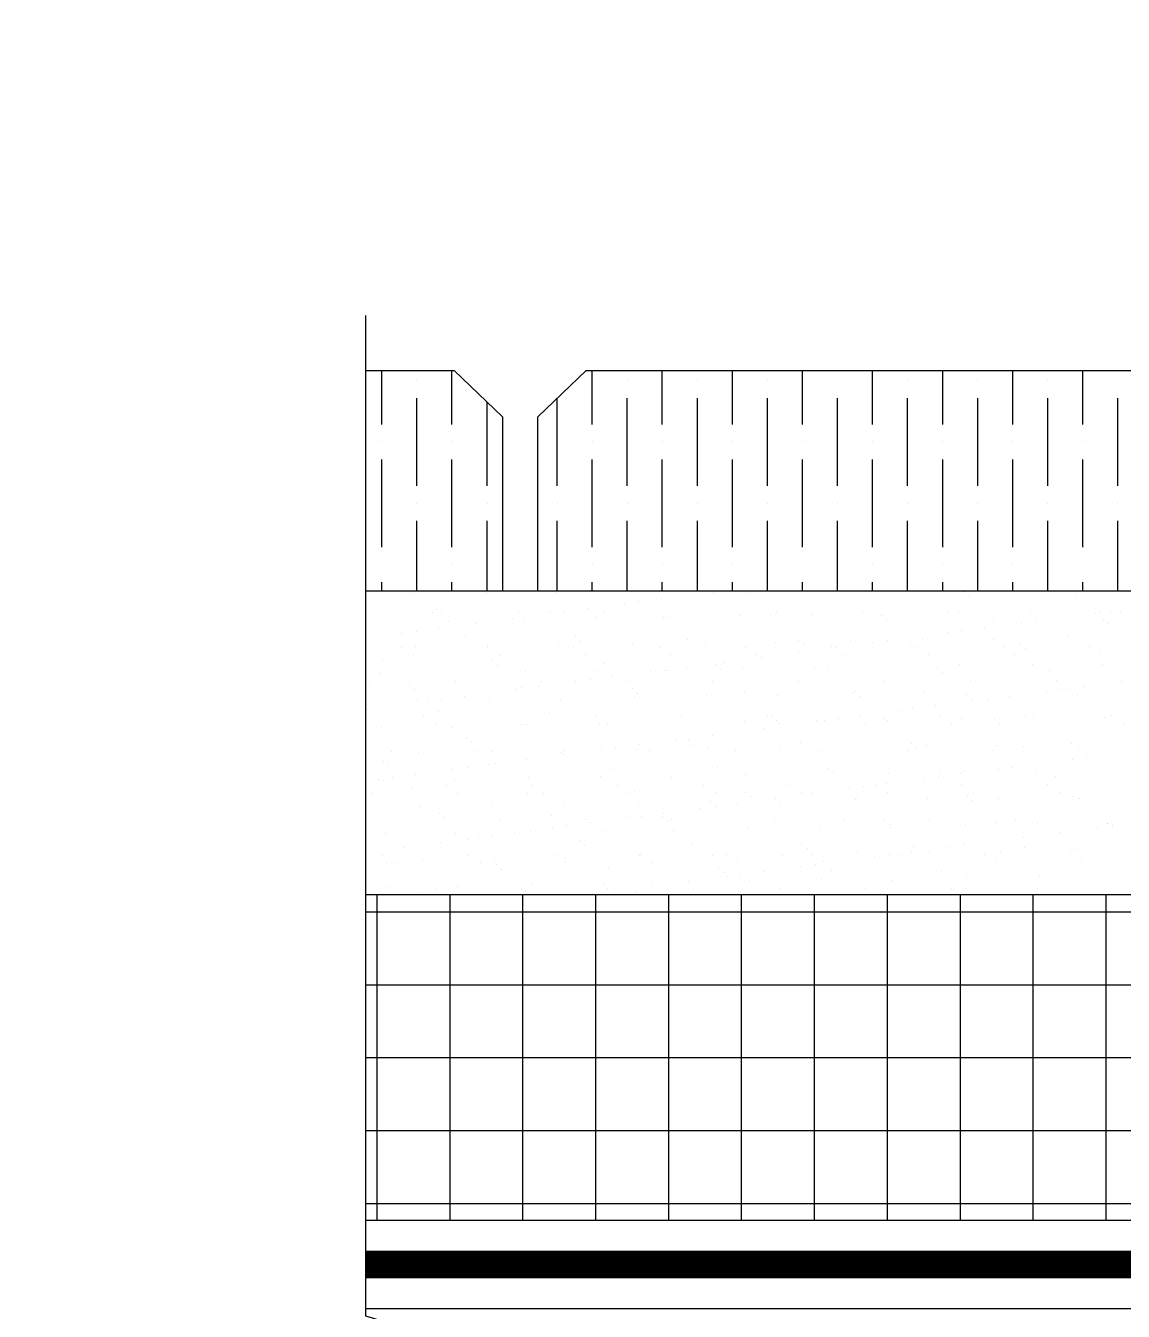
# Model space of a CAD drawing. Header units: centimetres. Extents: x -5119 to 2082, y -6603 to -947.
# Drawn here: x 477.4 to 556.8, y -3478.5 to -3385.4 of the extents above; entities that cross this region are included whole.
import ezdxf

# ---------------------------------------------------------------- set-up
doc = ezdxf.new("R2010")
doc.units = ezdxf.units.CM
doc.header["$LTSCALE"] = 100
doc.header["$MEASUREMENT"] = 0
for name, color, linetype in [('A807-Details-Railing and Cat ladder$0$A-FIN', 3, 'Continuous'), ('A807-Details-Railing and Cat ladder$0$A-HATCH-14', 14, 'Continuous'), ('A807-Details-Railing and Cat ladder$0$A-LITE2', 23, 'Continuous'), ('A807-Details-Railing and Cat ladder$0$A-WATERPROOFING', 7, 'Continuous'), ('A807-Details-Railing and Cat ladder$0$railiing', 7, 'Continuous')]:
    doc.layers.add(name, color=color, linetype=linetype)

msp = doc.modelspace()

# ---------------------------------------------------------------- linework, layer by layer
at = {"layer": 'A807-Details-Railing and Cat ladder$0$A-FIN', "color": 3, "elevation": 0}
msp.add_lwpolyline([(501.989, -3410.355), (508.393, -3410.355), (511.887, -3413.715), (511.887, -3426.336), (501.989, -3426.336)], dxfattribs=at)
msp.add_lwpolyline([(517.938, -3410.355), (631.249, -3410.355), (634.743, -3413.715), (634.743, -3426.336), (514.444, -3426.336), (514.444, -3413.715)], close=True, dxfattribs=at)
at = {"layer": 'A807-Details-Railing and Cat ladder$0$A-HATCH-14', "linetype": 'Continuous'}
for p, q in [((503.162, -3414.249), (503.162, -3410.355)), ((508.236, -3414.249), (508.236, -3410.355)), ((518.384, -3414.249), (518.384, -3410.355)), ((523.458, -3414.249), (523.458, -3410.355)), ((528.532, -3414.249), (528.532, -3410.355)), ((533.606, -3414.249), (533.606, -3410.355)), ((538.68, -3414.249), (538.68, -3410.355)), ((543.754, -3414.249), (543.754, -3410.355)), ((548.828, -3414.249), (548.828, -3410.355)), ((553.902, -3414.249), (553.902, -3410.355)), ((505.699, -3411.078), (505.699, -3411.078)), ((520.921, -3411.078), (520.921, -3411.078)), ((525.995, -3411.078), (525.995, -3411.078)), ((531.069, -3411.078), (531.069, -3411.078)), ((536.143, -3411.078), (536.143, -3411.078)), ((541.217, -3411.078), (541.217, -3411.078)), ((546.291, -3411.078), (546.291, -3411.078)), ((551.365, -3411.078), (551.365, -3411.078)), ((556.439, -3411.078), (556.439, -3411.078)), ((505.699, -3418.689), (505.699, -3412.346)), ((510.773, -3418.689), (510.773, -3412.644)), ((515.847, -3418.689), (515.847, -3412.366)), ((520.921, -3418.689), (520.921, -3412.346)), ((525.995, -3418.689), (525.995, -3412.346)), ((531.069, -3418.689), (531.069, -3412.346)), ((536.143, -3418.689), (536.143, -3412.346)), ((541.217, -3418.689), (541.217, -3412.346)), ((546.291, -3418.689), (546.291, -3412.346)), ((551.365, -3418.689), (551.365, -3412.346)), ((556.439, -3418.689), (556.439, -3412.346)), ((503.162, -3415.517), (503.162, -3415.517)), ((508.236, -3415.517), (508.236, -3415.517)), ((518.384, -3415.517), (518.384, -3415.517)), ((523.458, -3415.517), (523.458, -3415.517)), ((528.532, -3415.517), (528.532, -3415.517)), ((533.606, -3415.517), (533.606, -3415.517)), ((538.68, -3415.517), (538.68, -3415.517)), ((543.754, -3415.517), (543.754, -3415.517)), ((548.828, -3415.517), (548.828, -3415.517)), ((553.902, -3415.517), (553.902, -3415.517)), ((503.162, -3423.128), (503.162, -3416.786)), ((508.236, -3423.128), (508.236, -3416.786)), ((518.384, -3423.128), (518.384, -3416.786)), ((523.458, -3423.128), (523.458, -3416.786)), ((528.532, -3423.128), (528.532, -3416.786)), ((533.606, -3423.128), (533.606, -3416.786)), ((538.68, -3423.128), (538.68, -3416.786)), ((543.754, -3423.128), (543.754, -3416.786)), ((548.828, -3423.128), (548.828, -3416.786)), ((553.902, -3423.128), (553.902, -3416.786)), ((505.699, -3419.957), (505.699, -3419.957)), ((510.773, -3419.957), (510.773, -3419.957)), ((515.847, -3419.957), (515.847, -3419.957)), ((520.921, -3419.957), (520.921, -3419.957)), ((525.995, -3419.957), (525.995, -3419.957)), ((531.069, -3419.957), (531.069, -3419.957)), ((536.143, -3419.957), (536.143, -3419.957)), ((541.217, -3419.957), (541.217, -3419.957)), ((546.291, -3419.957), (546.291, -3419.957)), ((551.365, -3419.957), (551.365, -3419.957)), ((556.439, -3419.957), (556.439, -3419.957)), ((505.699, -3426.336), (505.699, -3421.226)), ((510.773, -3426.336), (510.773, -3421.226)), ((515.847, -3426.336), (515.847, -3421.226)), ((520.921, -3426.336), (520.921, -3421.226)), ((525.995, -3426.336), (525.995, -3421.226)), ((531.069, -3426.336), (531.069, -3421.226)), ((536.143, -3426.336), (536.143, -3421.226)), ((541.217, -3426.336), (541.217, -3421.226)), ((546.291, -3426.336), (546.291, -3421.226)), ((551.365, -3426.336), (551.365, -3421.226)), ((556.439, -3426.336), (556.439, -3421.226)), ((503.162, -3424.397), (503.162, -3424.397)), ((508.236, -3424.397), (508.236, -3424.397)), ((518.384, -3424.397), (518.384, -3424.397)), ((523.458, -3424.397), (523.458, -3424.397)), ((528.532, -3424.397), (528.532, -3424.397)), ((533.606, -3424.397), (533.606, -3424.397)), ((538.68, -3424.397), (538.68, -3424.397)), ((543.754, -3424.397), (543.754, -3424.397)), ((548.828, -3424.397), (548.828, -3424.397)), ((553.902, -3424.397), (553.902, -3424.397)), ((503.162, -3426.336), (503.162, -3425.665)), ((508.236, -3426.336), (508.236, -3425.665)), ((518.384, -3426.336), (518.384, -3425.665)), ((523.458, -3426.336), (523.458, -3425.665)), ((528.532, -3426.336), (528.532, -3425.665)), ((533.606, -3426.336), (533.606, -3425.665)), ((538.68, -3426.336), (538.68, -3425.665)), ((543.754, -3426.336), (543.754, -3425.665)), ((548.828, -3426.336), (548.828, -3425.665)), ((553.902, -3426.336), (553.902, -3425.665))]:
    msp.add_line(p, q, dxfattribs=at)
at = {"layer": 'A807-Details-Railing and Cat ladder$0$A-HATCH-14'}
msp.add_line((621.077, -3426.336, 0), (501.989, -3426.336, 0), dxfattribs=at)
at = {"layer": 'A807-Details-Railing and Cat ladder$0$A-HATCH-14', "color": 8, "linetype": 'Continuous'}
for p, q in [((505.471, -3426.487), (505.471, -3426.487)), ((510.7, -3426.42), (510.7, -3426.42)), ((515.81, -3426.445), (515.81, -3426.445)), ((521.772, -3427.107), (521.772, -3427.107)), ((523.396, -3426.893), (523.396, -3426.893)), ((526.11, -3426.536), (526.11, -3426.536)), ((527.149, -3426.399), (527.149, -3426.399)), ((529.566, -3426.458), (529.566, -3426.458)), ((545.303, -3426.366), (545.303, -3426.366)), ((545.671, -3426.703), (545.671, -3426.703)), ((553.414, -3426.543), (553.414, -3426.543)), ((506.845, -3427.888), (506.845, -3427.888)), ((507.088, -3427.629), (507.088, -3427.629)), ((507.456, -3427.966), (507.456, -3427.966)), ((513.066, -3427.877), (513.066, -3427.877)), ((515.199, -3427.805), (515.199, -3427.805)), ((515.355, -3427.952), (515.355, -3427.952)), ((516.395, -3427.815), (516.395, -3427.815)), ((518.019, -3427.601), (518.019, -3427.601)), ((519.286, -3427.866), (519.286, -3427.866)), ((520.733, -3427.244), (520.733, -3427.244)), ((523.193, -3427.874), (523.193, -3427.874)), ((525.507, -3427.854), (525.507, -3427.854)), ((529.135, -3428.057), (529.135, -3428.057)), ((531.304, -3428.051), (531.304, -3428.051)), ((531.728, -3427.843), (531.728, -3427.843)), ((534.364, -3427.99), (534.364, -3427.99)), ((537.949, -3427.832), (537.949, -3427.832)), ((539.474, -3428.015), (539.474, -3428.015)), ((544.17, -3427.82), (544.17, -3427.82)), ((544.87, -3427.82), (544.87, -3427.82)), ((550.099, -3427.754), (550.099, -3427.754)), ((550.391, -3427.809), (550.391, -3427.809)), ((554.837, -3427.926), (554.837, -3427.926)), ((555.209, -3427.778), (555.209, -3427.778)), ((555.877, -3427.789), (555.877, -3427.789)), ((556.612, -3427.798), (556.612, -3427.798)), ((502.895, -3428.463), (502.895, -3428.463)), ((508.006, -3428.488), (508.006, -3428.488)), ((509.978, -3428.66), (509.978, -3428.66)), ((511.018, -3428.523), (511.018, -3428.523)), ((512.642, -3428.309), (512.642, -3428.309)), ((513.401, -3428.293), (513.401, -3428.293)), ((518.63, -3428.227), (518.63, -3428.227)), ((523.561, -3428.211), (523.561, -3428.211)), ((523.74, -3428.251), (523.74, -3428.251)), ((539.297, -3428.119), (539.297, -3428.119)), ((539.666, -3428.457), (539.666, -3428.457)), ((547.409, -3428.296), (547.409, -3428.296)), ((549.46, -3428.634), (549.46, -3428.634)), ((550.5, -3428.497), (550.5, -3428.497)), ((552.124, -3428.284), (552.124, -3428.284)), ((555.402, -3428.365), (555.402, -3428.365)), ((555.77, -3428.702), (555.77, -3428.702)), ((504.601, -3429.368), (504.601, -3429.368)), ((505.641, -3429.231), (505.641, -3429.231)), ((507.265, -3429.017), (507.265, -3429.017)), ((509.194, -3429.559), (509.194, -3429.559)), ((517.188, -3429.627), (517.188, -3429.627)), ((525.299, -3429.804), (525.299, -3429.804)), ((533.292, -3429.873), (533.292, -3429.873)), ((537.065, -3429.863), (537.065, -3429.863)), ((539.746, -3429.913), (539.746, -3429.913)), ((541.37, -3429.699), (541.37, -3429.699)), ((542.294, -3429.796), (542.294, -3429.796)), ((544.083, -3429.342), (544.083, -3429.342)), ((545.123, -3429.205), (545.123, -3429.205)), ((546.747, -3428.991), (546.747, -3428.991)), ((547.405, -3429.821), (547.405, -3429.821)), ((552.8, -3429.627), (552.8, -3429.627)), ((504.583, -3430.422), (504.583, -3430.422)), ((505.597, -3430.336), (505.597, -3430.336)), ((510.804, -3430.41), (510.804, -3430.41)), ((510.826, -3430.27), (510.826, -3430.27)), ((515.936, -3430.294), (515.936, -3430.294)), ((517.025, -3430.399), (517.025, -3430.399)), ((517.556, -3429.965), (517.556, -3429.965)), ((521.331, -3430.1), (521.331, -3430.1)), ((523.246, -3430.388), (523.246, -3430.388)), ((526.56, -3430.033), (526.56, -3430.033)), ((529.467, -3430.377), (529.467, -3430.377)), ((531.67, -3430.057), (531.67, -3430.057)), ((533.329, -3430.758), (533.329, -3430.758)), ((533.661, -3430.21), (533.661, -3430.21)), ((534.368, -3430.621), (534.368, -3430.621)), ((535.687, -3430.365), (535.687, -3430.365)), ((535.992, -3430.407), (535.992, -3430.407)), ((538.706, -3430.05), (538.706, -3430.05)), ((541.404, -3430.049), (541.404, -3430.049)), ((541.908, -3430.354), (541.908, -3430.354)), ((548.129, -3430.343), (548.129, -3430.343)), ((549.397, -3430.118), (549.397, -3430.118)), ((549.765, -3430.455), (549.765, -3430.455)), ((554.35, -3430.331), (554.35, -3430.331)), ((503.189, -3431.312), (503.189, -3431.312)), ((505.425, -3430.958), (505.425, -3430.958)), ((511.183, -3431.381), (511.183, -3431.381)), ((511.551, -3431.718), (511.551, -3431.718)), ((511.646, -3430.947), (511.646, -3430.947)), ((517.867, -3430.936), (517.867, -3430.936)), ((519.294, -3431.557), (519.294, -3431.557)), ((524.088, -3430.925), (524.088, -3430.925)), ((527.287, -3431.626), (527.287, -3431.626)), ((527.951, -3431.466), (527.951, -3431.466)), ((528.991, -3431.329), (528.991, -3431.329)), ((530.309, -3430.913), (530.309, -3430.913)), ((530.615, -3431.115), (530.615, -3431.115)), ((536.53, -3430.902), (536.53, -3430.902)), ((542.751, -3430.891), (542.751, -3430.891)), ((544.996, -3431.669), (544.996, -3431.669)), ((548.972, -3430.879), (548.972, -3430.879)), ((550.225, -3431.603), (550.225, -3431.603)), ((555.192, -3430.868), (555.192, -3430.868)), ((555.335, -3431.627), (555.335, -3431.627)), ((503.021, -3432.312), (503.021, -3432.312)), ((508.131, -3432.337), (508.131, -3432.337)), ((513.527, -3432.143), (513.527, -3432.143)), ((518.756, -3432.076), (518.756, -3432.076)), ((519.861, -3432.531), (519.861, -3432.531)), ((522.574, -3432.174), (522.574, -3432.174)), ((523.614, -3432.037), (523.614, -3432.037)), ((523.866, -3432.1), (523.866, -3432.1)), ((525.238, -3431.823), (525.238, -3431.823)), ((527.655, -3431.963), (527.655, -3431.963)), ((529.261, -3431.906), (529.261, -3431.906)), ((534.49, -3431.839), (534.49, -3431.839)), ((535.398, -3431.802), (535.398, -3431.802)), ((539.6, -3431.864), (539.6, -3431.864)), ((543.392, -3431.871), (543.392, -3431.871)), ((543.76, -3432.209), (543.76, -3432.209)), ((551.503, -3432.048), (551.503, -3432.048)), ((502.237, -3432.902), (502.237, -3432.902)), ((505.178, -3433.134), (505.178, -3433.134)), ((505.546, -3433.471), (505.546, -3433.471)), ((508.458, -3432.89), (508.458, -3432.89)), ((511.82, -3433.59), (511.82, -3433.59)), ((512.86, -3433.453), (512.86, -3433.453)), ((513.289, -3433.31), (513.289, -3433.31)), ((514.484, -3433.239), (514.484, -3433.239)), ((514.679, -3432.879), (514.679, -3432.879)), ((517.197, -3432.882), (517.197, -3432.882)), ((518.237, -3432.745), (518.237, -3432.745)), ((520.9, -3432.868), (520.9, -3432.868)), ((521.282, -3433.379), (521.282, -3433.379)), ((527.121, -3432.857), (527.121, -3432.857)), ((529.393, -3433.556), (529.393, -3433.556)), ((533.342, -3432.845), (533.342, -3432.845)), ((537.387, -3433.624), (537.387, -3433.624)), ((539.562, -3432.834), (539.562, -3432.834)), ((545.783, -3432.823), (545.783, -3432.823)), ((551.302, -3433.564), (551.302, -3433.564)), ((552.004, -3432.811), (552.004, -3432.811)), ((552.342, -3433.427), (552.342, -3433.427)), ((552.926, -3433.476), (552.926, -3433.476)), ((553.966, -3433.213), (553.966, -3433.213)), ((556.679, -3432.856), (556.679, -3432.856)), ((505.722, -3434.185), (505.722, -3434.185)), ((506.443, -3434.298), (506.443, -3434.298)), ((507.483, -3434.161), (507.483, -3434.161)), ((509.107, -3433.947), (509.107, -3433.947)), ((510.951, -3434.119), (510.951, -3434.119)), ((516.061, -3434.143), (516.061, -3434.143)), ((521.457, -3433.949), (521.457, -3433.949)), ((521.65, -3433.717), (521.65, -3433.717)), ((526.686, -3433.882), (526.686, -3433.882)), ((531.796, -3433.907), (531.796, -3433.907)), ((537.191, -3433.712), (537.191, -3433.712)), ((537.755, -3433.962), (537.755, -3433.962)), ((542.42, -3433.645), (542.42, -3433.645)), ((545.498, -3433.801), (545.498, -3433.801)), ((545.925, -3434.272), (545.925, -3434.272)), ((546.964, -3434.135), (546.964, -3434.135)), ((547.53, -3433.67), (547.53, -3433.67)), ((548.589, -3433.921), (548.589, -3433.921)), ((553.491, -3433.87), (553.491, -3433.87)), ((553.86, -3434.207), (553.86, -3434.207)), ((502.106, -3434.869), (502.106, -3434.869)), ((503.73, -3434.655), (503.73, -3434.655)), ((506.196, -3435.424), (506.196, -3435.424)), ((507.284, -3435.064), (507.284, -3435.064)), ((512.417, -3435.413), (512.417, -3435.413)), ((515.277, -3435.132), (515.277, -3435.132)), ((515.645, -3435.47), (515.645, -3435.47)), ((518.638, -3435.401), (518.638, -3435.401)), ((523.388, -3435.309), (523.388, -3435.309)), ((524.859, -3435.39), (524.859, -3435.39)), ((531.08, -3435.379), (531.08, -3435.379)), ((531.382, -3435.378), (531.382, -3435.378)), ((537.301, -3435.368), (537.301, -3435.368)), ((537.834, -3435.337), (537.834, -3435.337)), ((540.548, -3434.98), (540.548, -3434.98)), ((541.587, -3434.843), (541.587, -3434.843)), ((543.211, -3434.629), (543.211, -3434.629)), ((543.522, -3435.356), (543.522, -3435.356)), ((549.742, -3435.345), (549.742, -3435.345)), ((550.35, -3435.452), (550.35, -3435.452)), ((555.46, -3435.476), (555.46, -3435.476)), ((555.963, -3435.334), (555.963, -3435.334)), ((503.147, -3436.161), (503.147, -3436.161)), ((507.039, -3435.961), (507.039, -3435.961)), ((508.257, -3436.186), (508.257, -3436.186)), ((513.26, -3435.949), (513.26, -3435.949)), ((513.653, -3435.992), (513.653, -3435.992)), ((518.882, -3435.925), (518.882, -3435.925)), ((519.48, -3435.938), (519.48, -3435.938)), ((523.992, -3435.949), (523.992, -3435.949)), ((525.701, -3435.927), (525.701, -3435.927)), ((529.387, -3435.755), (529.387, -3435.755)), ((529.793, -3436.396), (529.793, -3436.396)), ((530.833, -3436.259), (530.833, -3436.259)), ((531.75, -3435.715), (531.75, -3435.715)), ((531.922, -3435.915), (531.922, -3435.915)), ((532.457, -3436.045), (532.457, -3436.045)), ((534.616, -3435.688), (534.616, -3435.688)), ((535.17, -3435.688), (535.17, -3435.688)), ((536.21, -3435.551), (536.21, -3435.551)), ((538.143, -3435.904), (538.143, -3435.904)), ((539.493, -3435.554), (539.493, -3435.554)), ((539.726, -3435.713), (539.726, -3435.713)), ((544.364, -3435.893), (544.364, -3435.893)), ((545.121, -3435.518), (545.121, -3435.518)), ((547.486, -3435.623), (547.486, -3435.623)), ((547.854, -3435.96), (547.854, -3435.96)), ((550.585, -3435.882), (550.585, -3435.882)), ((555.597, -3435.8), (555.597, -3435.8)), ((556.806, -3435.87), (556.806, -3435.87)), ((509.272, -3436.886), (509.272, -3436.886)), ((509.64, -3437.223), (509.64, -3437.223)), ((517.383, -3437.062), (517.383, -3437.062)), ((524.416, -3437.103), (524.416, -3437.103)), ((525.377, -3437.131), (525.377, -3437.131)), ((525.456, -3436.967), (525.456, -3436.967)), ((527.08, -3436.753), (527.08, -3436.753)), ((533.488, -3437.308), (533.488, -3437.308)), ((553.052, -3437.325), (553.052, -3437.325)), ((503.85, -3437.904), (503.85, -3437.904)), ((505.848, -3438.034), (505.848, -3438.034)), ((510.071, -3437.893), (510.071, -3437.893)), ((511.077, -3437.968), (511.077, -3437.968)), ((516.187, -3437.992), (516.187, -3437.992)), ((516.292, -3437.881), (516.292, -3437.881)), ((516.326, -3438.169), (516.326, -3438.169)), ((519.039, -3437.811), (519.039, -3437.811)), ((520.079, -3437.675), (520.079, -3437.675)), ((521.583, -3437.798), (521.583, -3437.798)), ((521.703, -3437.461), (521.703, -3437.461)), ((522.513, -3437.87), (522.513, -3437.87)), ((525.745, -3437.468), (525.745, -3437.468)), ((526.812, -3437.731), (526.812, -3437.731)), ((528.734, -3437.859), (528.734, -3437.859)), ((531.922, -3437.756), (531.922, -3437.756)), ((534.955, -3437.847), (534.955, -3437.847)), ((537.317, -3437.561), (537.317, -3437.561)), ((541.176, -3437.836), (541.176, -3437.836)), ((541.481, -3437.376), (541.481, -3437.376)), ((541.849, -3437.714), (541.849, -3437.714)), ((542.546, -3437.495), (542.546, -3437.495)), ((547.397, -3437.825), (547.397, -3437.825)), ((547.656, -3437.519), (547.656, -3437.519)), ((549.592, -3437.553), (549.592, -3437.553)), ((553.617, -3437.814), (553.617, -3437.814)), ((555.807, -3438.143), (555.807, -3438.143)), ((503.267, -3438.639), (503.267, -3438.639)), ((503.635, -3438.976), (503.635, -3438.976)), ((508.285, -3439.227), (508.285, -3439.227)), ((509.324, -3439.09), (509.324, -3439.09)), ((510.949, -3438.877), (510.949, -3438.877)), ((511.378, -3438.816), (511.378, -3438.816)), ((513.662, -3438.519), (513.662, -3438.519)), ((514.702, -3438.382), (514.702, -3438.382)), ((519.371, -3438.884), (519.371, -3438.884)), ((519.74, -3439.222), (519.74, -3439.222)), ((527.483, -3439.061), (527.483, -3439.061)), ((535.476, -3439.13), (535.476, -3439.13)), ((547.767, -3439.201), (547.767, -3439.201)), ((548.806, -3439.065), (548.806, -3439.065)), ((550.43, -3438.851), (550.43, -3438.851)), ((553.144, -3438.494), (553.144, -3438.494)), ((554.183, -3438.357), (554.183, -3438.357)), ((502.908, -3439.935), (502.908, -3439.935)), ((503.273, -3440.011), (503.273, -3440.011)), ((503.947, -3439.798), (503.947, -3439.798)), ((505.571, -3439.584), (505.571, -3439.584)), ((508.383, -3440.035), (508.383, -3440.035)), ((513.778, -3439.841), (513.778, -3439.841)), ((519.007, -3439.774), (519.007, -3439.774)), ((524.117, -3439.798), (524.117, -3439.798)), ((529.513, -3439.604), (529.513, -3439.604)), ((534.742, -3439.537), (534.742, -3439.537)), ((535.844, -3439.467), (535.844, -3439.467)), ((539.852, -3439.562), (539.852, -3439.562)), ((542.389, -3439.909), (542.389, -3439.909)), ((543.429, -3439.773), (543.429, -3439.773)), ((543.587, -3439.306), (543.587, -3439.306)), ((545.053, -3439.559), (545.053, -3439.559)), ((545.247, -3439.367), (545.247, -3439.367)), ((550.476, -3439.301), (550.476, -3439.301)), ((551.581, -3439.375), (551.581, -3439.375)), ((551.949, -3439.712), (551.949, -3439.712)), ((555.586, -3439.325), (555.586, -3439.325)), ((502.431, -3440.974), (502.431, -3440.974)), ((505.373, -3440.569), (505.373, -3440.569)), ((507.81, -3440.426), (507.81, -3440.426)), ((508.652, -3440.963), (508.652, -3440.963)), ((513.366, -3440.637), (513.366, -3440.637)), ((513.735, -3440.975), (513.735, -3440.975)), ((514.031, -3440.415), (514.031, -3440.415)), ((514.873, -3440.952), (514.873, -3440.952)), ((520.251, -3440.404), (520.251, -3440.404)), ((521.094, -3440.94), (521.094, -3440.94)), ((521.478, -3440.814), (521.478, -3440.814)), ((526.472, -3440.392), (526.472, -3440.392)), ((527.315, -3440.929), (527.315, -3440.929)), ((529.471, -3440.883), (529.471, -3440.883)), ((532.693, -3440.381), (532.693, -3440.381)), ((533.536, -3440.918), (533.536, -3440.918)), ((534.299, -3440.975), (534.299, -3440.975)), ((537.012, -3440.617), (537.012, -3440.617)), ((537.582, -3441.059), (537.582, -3441.059)), ((538.052, -3440.48), (538.052, -3440.48)), ((538.914, -3440.37), (538.914, -3440.37)), ((539.676, -3440.267), (539.676, -3440.267)), ((539.756, -3440.906), (539.756, -3440.906)), ((545.135, -3440.358), (545.135, -3440.358)), ((545.977, -3440.895), (545.977, -3440.895)), ((551.356, -3440.347), (551.356, -3440.347)), ((552.198, -3440.884), (552.198, -3440.884)), ((505.974, -3441.883), (505.974, -3441.883)), ((511.203, -3441.817), (511.203, -3441.817)), ((516.313, -3441.841), (516.313, -3441.841)), ((521.709, -3441.647), (521.709, -3441.647)), ((526.937, -3441.58), (526.937, -3441.58)), ((527.298, -3441.896), (527.298, -3441.896)), ((528.922, -3441.682), (528.922, -3441.682)), ((529.839, -3441.22), (529.839, -3441.22)), ((531.635, -3441.325), (531.635, -3441.325)), ((532.048, -3441.605), (532.048, -3441.605)), ((532.675, -3441.188), (532.675, -3441.188)), ((537.443, -3441.41), (537.443, -3441.41)), ((542.672, -3441.344), (542.672, -3441.344)), ((545.576, -3441.128), (545.576, -3441.128)), ((545.944, -3441.465), (545.944, -3441.465)), ((547.782, -3441.368), (547.782, -3441.368)), ((553.177, -3441.174), (553.177, -3441.174)), ((553.687, -3441.305), (553.687, -3441.305)), ((505.464, -3442.906), (505.464, -3442.906)), ((507.361, -3442.391), (507.361, -3442.391)), ((507.729, -3442.728), (507.729, -3442.728)), ((511.685, -3442.895), (511.685, -3442.895)), ((515.472, -3442.567), (515.472, -3442.567)), ((517.906, -3442.884), (517.906, -3442.884)), ((520.881, -3442.741), (520.881, -3442.741)), ((521.921, -3442.604), (521.921, -3442.604)), ((523.466, -3442.636), (523.466, -3442.636)), ((523.545, -3442.39), (523.545, -3442.39)), ((524.126, -3442.872), (524.126, -3442.872)), ((526.258, -3442.033), (526.258, -3442.033)), ((530.347, -3442.861), (530.347, -3442.861)), ((531.577, -3442.813), (531.577, -3442.813)), ((536.568, -3442.85), (536.568, -3442.85)), ((539.57, -3442.881), (539.57, -3442.881)), ((542.789, -3442.838), (542.789, -3442.838)), ((549.01, -3442.827), (549.01, -3442.827)), ((555.231, -3442.816), (555.231, -3442.816)), ((503.399, -3443.86), (503.399, -3443.86)), ((512.79, -3443.806), (512.79, -3443.806)), ((513.904, -3443.69), (513.904, -3443.69)), ((515.504, -3443.449), (515.504, -3443.449)), ((516.543, -3443.312), (516.543, -3443.312)), ((518.167, -3443.098), (518.167, -3443.098)), ((519.133, -3443.623), (519.133, -3443.623)), ((523.834, -3442.973), (523.834, -3442.973)), ((524.243, -3443.648), (524.243, -3443.648)), ((529.639, -3443.453), (529.639, -3443.453)), ((534.868, -3443.386), (534.868, -3443.386)), ((539.939, -3443.219), (539.939, -3443.219)), ((539.978, -3443.411), (539.978, -3443.411)), ((545.373, -3443.217), (545.373, -3443.217)), ((547.682, -3443.058), (547.682, -3443.058)), ((550.602, -3443.15), (550.602, -3443.15)), ((552.272, -3443.78), (552.272, -3443.78)), ((554.985, -3443.423), (554.985, -3443.423)), ((555.675, -3443.127), (555.675, -3443.127)), ((555.712, -3443.174), (555.712, -3443.174)), ((556.025, -3443.286), (556.025, -3443.286)), ((556.043, -3443.464), (556.043, -3443.464)), ((505.789, -3444.728), (505.789, -3444.728)), ((507.413, -3444.514), (507.413, -3444.514)), ((508.509, -3443.884), (508.509, -3443.884)), ((509.467, -3444.321), (509.467, -3444.321)), ((510.126, -3444.157), (510.126, -3444.157)), ((511.166, -3444.02), (511.166, -3444.02)), ((517.461, -3444.389), (517.461, -3444.389)), ((517.829, -3444.727), (517.829, -3444.727)), ((525.572, -3444.566), (525.572, -3444.566)), ((533.565, -3444.635), (533.565, -3444.635)), ((541.677, -3444.811), (541.677, -3444.811)), ((545.271, -3444.702), (545.271, -3444.702)), ((546.895, -3444.488), (546.895, -3444.488)), ((549.608, -3444.131), (549.608, -3444.131)), ((550.648, -3443.994), (550.648, -3443.994)), ((502.036, -3445.222), (502.036, -3445.222)), ((503.202, -3445.44), (503.202, -3445.44)), ((504.749, -3444.865), (504.749, -3444.865)), ((506.1, -3445.733), (506.1, -3445.733)), ((509.423, -3445.429), (509.423, -3445.429)), ((511.329, -3445.666), (511.329, -3445.666)), ((515.644, -3445.417), (515.644, -3445.417)), ((516.439, -3445.69), (516.439, -3445.69)), ((521.834, -3445.496), (521.834, -3445.496)), ((521.865, -3445.406), (521.865, -3445.406)), ((527.063, -3445.429), (527.063, -3445.429)), ((528.086, -3445.395), (528.086, -3445.395)), ((532.173, -3445.454), (532.173, -3445.454)), ((533.934, -3444.972), (533.934, -3444.972)), ((534.307, -3445.383), (534.307, -3445.383)), ((537.569, -3445.259), (537.569, -3445.259)), ((538.854, -3445.547), (538.854, -3445.547)), ((539.894, -3445.41), (539.894, -3445.41)), ((540.527, -3445.372), (540.527, -3445.372)), ((541.518, -3445.196), (541.518, -3445.196)), ((542.798, -3445.193), (542.798, -3445.193)), ((544.231, -3444.839), (544.231, -3444.839)), ((546.748, -3445.361), (546.748, -3445.361)), ((547.908, -3445.217), (547.908, -3445.217)), ((549.67, -3444.88), (549.67, -3444.88)), ((550.038, -3445.217), (550.038, -3445.217)), ((552.969, -3445.349), (552.969, -3445.349)), ((553.303, -3445.023), (553.303, -3445.023)), ((503.462, -3446.074), (503.462, -3446.074)), ((504.045, -3445.977), (504.045, -3445.977)), ((510.265, -3445.965), (510.265, -3445.965)), ((511.456, -3446.143), (511.456, -3446.143)), ((511.824, -3446.48), (511.824, -3446.48)), ((516.486, -3445.954), (516.486, -3445.954)), ((519.567, -3446.319), (519.567, -3446.319)), ((522.707, -3445.943), (522.707, -3445.943)), ((527.56, -3446.388), (527.56, -3446.388)), ((528.928, -3445.931), (528.928, -3445.931)), ((530.764, -3446.612), (530.764, -3446.612)), ((533.477, -3446.255), (533.477, -3446.255)), ((534.517, -3446.118), (534.517, -3446.118)), ((535.149, -3445.92), (535.149, -3445.92)), ((535.671, -3446.564), (535.671, -3446.564)), ((536.141, -3445.904), (536.141, -3445.904)), ((541.37, -3445.909), (541.37, -3445.909)), ((543.665, -3446.633), (543.665, -3446.633)), ((547.591, -3445.897), (547.591, -3445.897)), ((553.812, -3445.886), (553.812, -3445.886)), ((514.03, -3447.539), (514.03, -3447.539)), ((519.259, -3447.472), (519.259, -3447.472)), ((523.762, -3447.534), (523.762, -3447.534)), ((524.369, -3447.497), (524.369, -3447.497)), ((525.386, -3447.32), (525.386, -3447.32)), ((527.928, -3446.725), (527.928, -3446.725)), ((528.1, -3446.963), (528.1, -3446.963)), ((529.14, -3446.826), (529.14, -3446.826)), ((529.765, -3447.302), (529.765, -3447.302)), ((534.993, -3447.236), (534.993, -3447.236)), ((540.104, -3447.26), (540.104, -3447.26)), ((544.033, -3446.971), (544.033, -3446.971)), ((545.499, -3447.066), (545.499, -3447.066)), ((550.728, -3446.999), (550.728, -3446.999)), ((551.776, -3446.81), (551.776, -3446.81)), ((555.838, -3447.023), (555.838, -3447.023)), ((503.525, -3447.709), (503.525, -3447.709)), ((505.451, -3447.896), (505.451, -3447.896)), ((505.819, -3448.233), (505.819, -3448.233)), ((507.077, -3447.909), (507.077, -3447.909)), ((508.635, -3447.733), (508.635, -3447.733)), ((513.298, -3447.897), (513.298, -3447.897)), ((513.562, -3448.072), (513.562, -3448.072)), ((518.385, -3448.242), (518.385, -3448.242)), ((519.519, -3447.886), (519.519, -3447.886)), ((520.009, -3448.028), (520.009, -3448.028)), ((521.555, -3448.141), (521.555, -3448.141)), ((522.723, -3447.671), (522.723, -3447.671)), ((525.74, -3447.875), (525.74, -3447.875)), ((531.961, -3447.863), (531.961, -3447.863)), ((538.182, -3447.852), (538.182, -3447.852)), ((544.402, -3447.841), (544.402, -3447.841)), ((550.623, -3447.829), (550.623, -3447.829))]:
    msp.add_line(p, q, dxfattribs=at)
at = {"layer": 'A807-Details-Railing and Cat ladder$0$A-LITE2'}
msp.add_line((891.792, -3448.31), (501.989, -3448.31), dxfattribs=at)
for points in [[(900.182, -3386.384), (900.182, -3459.497), (881.405, -3478.275), (501.989, -3478.275)], [(893.79, -3386.384), (893.79, -3456.849), (878.757, -3471.882), (501.989, -3471.882)]]:
    msp.add_lwpolyline(points, dxfattribs=at)
at = {"layer": 'A807-Details-Railing and Cat ladder$0$A-WATERPROOFING', "color": 251, "linetype": 'Continuous', "ltscale": 0.5}
for p, q in [((502.816, -3471.882), (502.816, -3448.31)), ((508.093, -3471.882), (508.093, -3448.31)), ((513.37, -3471.882), (513.37, -3448.31)), ((518.647, -3471.882), (518.647, -3448.31)), ((523.924, -3471.882), (523.924, -3448.31)), ((529.202, -3471.882), (529.202, -3448.31)), ((534.479, -3471.882), (534.479, -3448.31)), ((539.756, -3471.882), (539.756, -3448.31)), ((545.033, -3471.882), (545.033, -3448.31)), ((550.31, -3471.882), (550.31, -3448.31)), ((555.587, -3471.882), (555.587, -3448.31)), ((501.989, -3449.542), (893.79, -3449.542)), ((501.989, -3454.819), (893.79, -3454.819)), ((501.989, -3460.096), (890.543, -3460.096)), ((501.989, -3465.373), (885.266, -3465.373)), ((501.989, -3470.65), (879.988, -3470.65))]:
    msp.add_line(p, q, dxfattribs=at)
at = {"layer": 'A807-Details-Railing and Cat ladder$0$A-WATERPROOFING', "ltscale": 100, "const_width": 1.998}
msp.add_lwpolyline([(896.986, -3386.384), (896.986, -3458.173), (880.081, -3475.078), (501.989, -3475.078)], dxfattribs=at)
at = {"layer": 'A807-Details-Railing and Cat ladder$0$railiing', "color": 8}
msp.add_lwpolyline([(501.989, -3568.236), (501.989, -3491.491), (477.382, -3486.265), (526.724, -3486.265), (501.989, -3478.809), (501.989, -3406.36)], dxfattribs=at)

doc.saveas('drawing.dxf')
